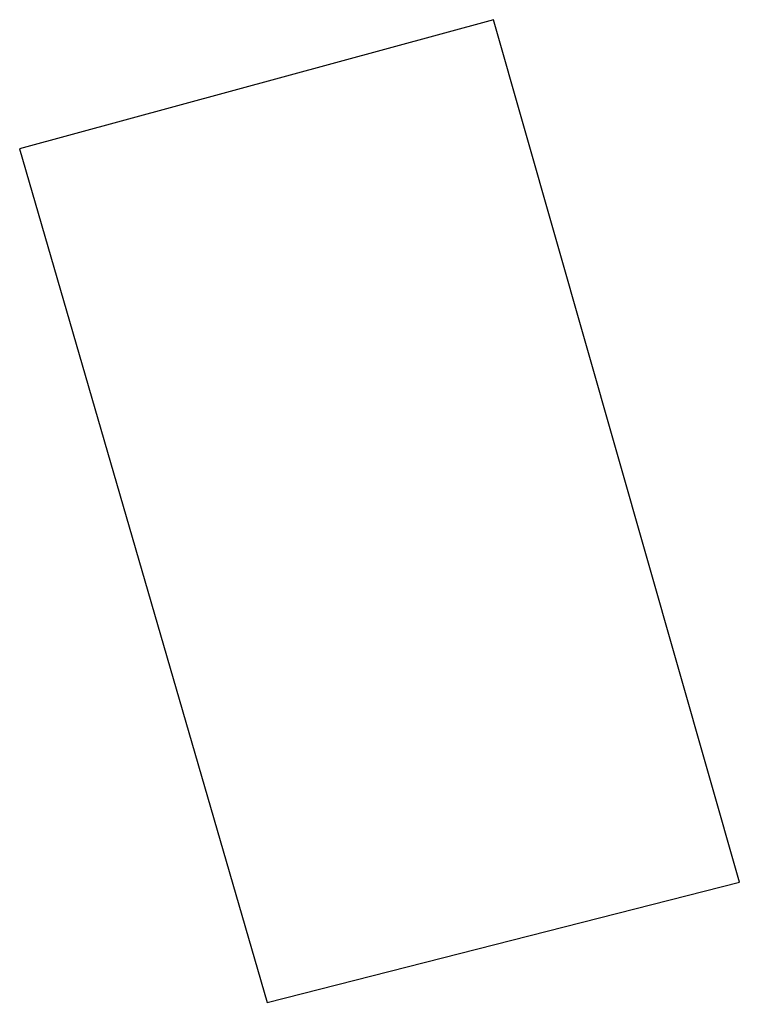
# Model space of a CAD drawing. Header units: millimetres. Extents: x 588168.8 to 588183.9, y 1329960 to 1329980.6.
import ezdxf

# ---------------------------------------------------------------- set-up
doc = ezdxf.new("R2010")
doc.units = ezdxf.units.MM

msp = doc.modelspace()

# ---------------------------------------------------------------- linework, layer by layer
msp.add_lwpolyline([(588183.913, 1329962.521), (588178.748, 1329980.639), (588168.8, 1329977.929), (588174, 1329960)], close=True)

doc.saveas('drawing.dxf')
